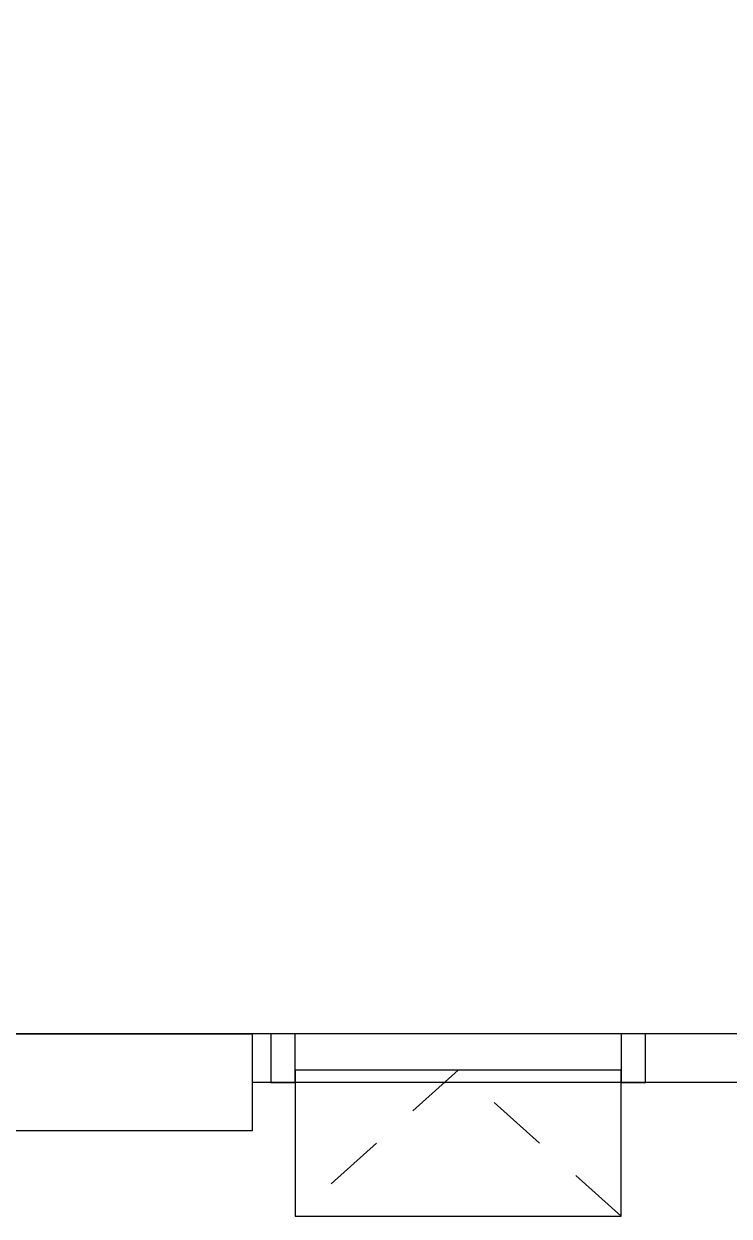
# Model space of a CAD drawing. Header units: inches. Extents: x 232 to 336, y -86 to 33.
# Drawn here: x 306.43 to 307.879, y -83.252 to -80.801 of the extents above; entities that cross this region are included whole.
import ezdxf

# ---------------------------------------------------------------- set-up
doc = ezdxf.new("R2010")
doc.units = ezdxf.units.IN
doc.header["$MEASUREMENT"] = 0
doc.linetypes.add('HIDDEN2', pattern=[0.1875, 0.125, -0.0625])
for name, color, linetype in [('line2', 1, 'Continuous'), ('OPEN', 2, 'Continuous'), ('OPEN-3', 1, 'Continuous'), ('OPEN-5', 152, 'Continuous'), ('OPEN-DOT', 9, 'HIDDEN2')]:
    doc.layers.add(name, color=color, linetype=linetype)

# ---------------------------------------------------------------- blocks, each defined once
blk = doc.blocks.new('A$C9df19070')
at = {"layer": 'OPEN'}
for points in [[(0, 0), (0.05, 0), (0.05, 0.1), (0, 0.1)], [(0.72, 0), (0.77, 0), (0.77, 0.1), (0.72, 0.1)]]:
    blk.add_lwpolyline(points, close=True, dxfattribs=at)
at = {"layer": 'OPEN-3'}
blk.add_lwpolyline([(0.05, 0.075), (0.72, 0.075), (0.72, 0.375), (0.05, 0.375)], close=True, dxfattribs=at)
at = {"layer": 'OPEN-5'}
blk.add_line((0.05, 0), (0.72, 0), dxfattribs=at)
at = {"layer": 'OPEN-DOT'}
blk.add_line((0.05, 0.1), (0.72, 0.1), dxfattribs=at)
blk.add_lwpolyline([(0.05, 0.375), (0.385, 0.075), (0.72, 0.375)], dxfattribs=at)

msp = doc.modelspace()

# ---------------------------------------------------------------- linework, layer by layer
at = {"layer": 'line2', "color": 3}
for points in [[(312.2531, -79.4511), (312.2531, -82.8773), (306.2984, -82.8773)], [(310.9712, -82.9773), (306.8984, -82.9773)]]:
    msp.add_lwpolyline(points, dxfattribs=at)
msp.add_lwpolyline([(306.2984, -82.8773), (306.8984, -82.8773), (306.8984, -83.0773), (306.2984, -83.0773)], close=True, dxfattribs=at)

# ---------------------------------------------------------------- block references
at = {"layer": 'line2', "color": 3, "rotation": 180}
msp.add_blockref('A$C9df19070', (307.7068, -82.8773), dxfattribs=at)

doc.saveas('drawing.dxf')
